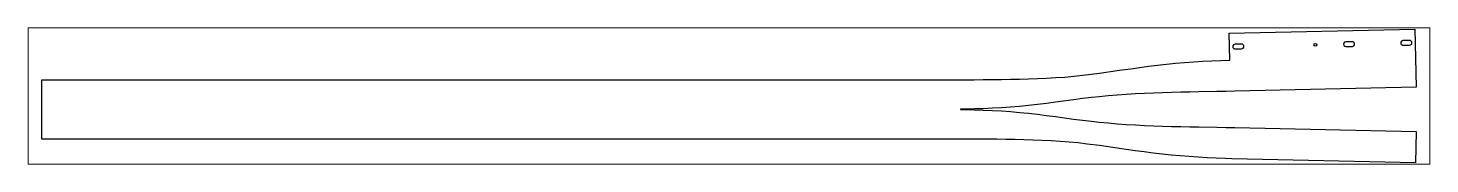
# Paper-space layout 'Layout1' of a CAD drawing. Header units: millimetres. Extents: x 0 to 257, y 85 to 110.
# The model-space entities are those that its viewports show. They can reach past a viewport. Long polylines and large blocks are cut down to what shows.
import ezdxf

# ---------------------------------------------------------------- set-up
doc = ezdxf.new("R2010")
doc.units = ezdxf.units.MM
doc.header["$LTSCALE"] = 25
doc.layers.add('3_Pezzi', color=7, linetype='Continuous')
doc.layers.add('5_Bulloni', color=7, linetype='Continuous')

msp = doc.modelspace()

# ---------------------------------------------------------------- linework, layer by layer
at = {"layer": '3_Pezzi', "color": 3, "linetype": 'Continuous'}
for p, q in [((2653, 140.5), (3068, 149.5)), ((2654.2, 80.4), (2653, 140.5)), ((3068, 149.5), (3070.8, 19.5)), ((2432.9, 61.2), (2453, 64)), ((2453, 64), (2473, 66.6)), ((2473, 66.6), (2493, 69)), ((2493, 69), (2513.1, 71.2)), ((2513.1, 71.2), (2533.2, 73.3)), ((2533.2, 73.3), (2553.4, 75.1)), ((2553.4, 75.1), (2573.5, 76.6)), ((2573.5, 76.6), (2593.7, 78)), ((2593.7, 78), (2613.9, 79)), ((2613.9, 79), (2634.1, 79.9)), ((2634.1, 79.9), (2654.2, 80.4)), ((0, -96.5), (0, 36.5)), ((0, 36.5), (2053, 36.5)), ((2053, 36.5), (2073.2, 36.6)), ((2073.2, 36.6), (2083.3, 36.6)), ((2083.3, 36.6), (2103.5, 36.7)), ((2103.5, 36.7), (2123.7, 36.9)), ((2123.7, 36.9), (2143.9, 37.1)), ((2143.9, 37.1), (2164.1, 37.5)), ((2164.1, 37.5), (2184.3, 37.9)), ((2184.3, 37.9), (2204.5, 38.4)), ((2204.5, 38.4), (2224.7, 39.1)), ((2224.7, 39.1), (2245.1, 40)), ((2245.1, 40), (2265.3, 41.1)), ((2265.3, 41.1), (2285.5, 42.5)), ((2285.5, 42.5), (2305.7, 44.3)), ((2305.7, 44.3), (2325.8, 46.4)), ((2325.8, 46.4), (2363, 51.1)), ((2363, 51.1), (2402.9, 56.9)), ((2402.9, 56.9), (2412.9, 58.4)), ((2412.9, 58.4), (2432.9, 61.2)), ((2382.7, 0.3), (2362.6, -1.7)), ((2402.9, 2), (2382.7, 0.3)), ((2423.1, 3.5), (2402.9, 2)), ((2443.3, 4.7), (2423.1, 3.5)), ((2463.6, 5.8), (2443.3, 4.7)), ((2483.9, 6.7), (2463.6, 5.8)), ((2504.1, 7.4), (2483.9, 6.7)), ((2524.3, 8), (2504.1, 7.4)), ((2544.6, 8.5), (2524.3, 8)), ((2564.8, 8.9), (2544.6, 8.5)), ((2585, 9.3), (2564.8, 8.9)), ((2625.5, 10), (2585, 9.3)), ((2645.7, 10.3), (2625.5, 10)), ((2665.9, 10.7), (2645.7, 10.3)), ((3070.8, 19.5), (2665.9, 10.7)), ((2063.1, -29.4), (2053, -29.4)), ((2053, -29.4), (2053, -30.6)), ((2053, -30.6), (2063.1, -30.6)), ((2073.2, -29.3), (2063.1, -29.4)), ((2063.1, -30.6), (2083.3, -30.9)), ((2083.3, -29.1), (2073.2, -29.3)), ((2093.4, -28.9), (2083.3, -29.1)), ((2083.3, -30.9), (2103.5, -31.5)), ((2103.5, -28.5), (2093.4, -28.9)), ((2113.6, -28.1), (2103.5, -28.5)), ((2123.8, -27.6), (2113.6, -28.1)), ((2144, -26.5), (2123.8, -27.6)), ((2164.2, -25), (2144, -26.5)), ((2184.4, -23.3), (2164.2, -25)), ((2204.6, -21.3), (2184.4, -23.3)), ((2224.7, -19.1), (2204.6, -21.3)), ((2244.9, -16.6), (2224.7, -19.1)), ((2265, -14), (2244.9, -16.6)), ((2305.2, -8.4), (2265, -14)), ((2325.3, -5.9), (2305.2, -8.4)), ((2345.4, -3.5), (2325.3, -5.9)), ((2362.6, -1.7), (2345.4, -3.5)), ((2103.5, -31.5), (2123.8, -32.4)), ((2123.8, -32.4), (2144, -33.5)), ((2144, -33.5), (2164.2, -35)), ((2164.2, -35), (2184.4, -36.7)), ((2184.4, -36.7), (2204.6, -38.7)), ((2204.6, -38.7), (2224.7, -40.9)), ((2224.7, -40.9), (2244.9, -43.4)), ((2244.9, -43.4), (2265, -46)), ((2265, -46), (2305.2, -51.6)), ((2305.2, -51.6), (2325.3, -54.1)), ((2325.3, -54.1), (2345.4, -56.5)), ((2345.4, -56.5), (2362.6, -58.3)), ((2362.6, -58.3), (2382.7, -60.3)), ((2382.7, -60.3), (2402.9, -62)), ((2402.9, -62), (2423.1, -63.5)), ((2423.1, -63.5), (2443.3, -64.7)), ((2443.3, -64.7), (2463.6, -65.8)), ((2463.6, -65.8), (2483.9, -66.7)), ((2483.9, -66.7), (2504.1, -67.4)), ((2504.1, -67.4), (2524.3, -68)), ((2524.3, -68), (2544.6, -68.5)), ((2544.6, -68.5), (2564.8, -68.9)), ((2564.8, -68.9), (2585, -69.3)), ((2585, -69.3), (2625.5, -70)), ((2625.5, -70), (2645.7, -70.4)), ((2645.7, -70.4), (2665.9, -70.7)), ((2665.9, -70.7), (3070.8, -79.5)), ((3070.8, -79.5), (3069.3, -149.5)), ((2053, -96.5), (0, -96.5)), ((2093.4, -96.7), (2053, -96.5)), ((2113.6, -96.8), (2093.4, -96.7)), ((2133.8, -97), (2113.6, -96.8)), ((2154, -97.3), (2133.8, -97)), ((2174.2, -97.7), (2154, -97.3)), ((2194.4, -98.1), (2174.2, -97.7)), ((2214.6, -98.8), (2194.4, -98.1)), ((2234.8, -99.5), (2214.6, -98.8)), ((2255.2, -100.5), (2234.8, -99.5)), ((2275.4, -101.8), (2255.2, -100.5)), ((2295.6, -103.4), (2275.4, -101.8)), ((2315.7, -105.3), (2295.6, -103.4)), ((2335.8, -107.6), (2315.7, -105.3)), ((2363, -111.1), (2335.8, -107.6)), ((2402.9, -116.9), (2363, -111.1)), ((2422.9, -119.8), (2402.9, -116.9)), ((2442.9, -122.6), (2422.9, -119.8)), ((2463, -125.3), (2442.9, -122.6)), ((2483, -127.8), (2463, -125.3)), ((2503.1, -130.1), (2483, -127.8)), ((2523.2, -132.3), (2503.1, -130.1)), ((2543.3, -134.2), (2523.2, -132.3)), ((2563.4, -135.9), (2543.3, -134.2)), ((2583.6, -137.3), (2563.4, -135.9)), ((2603.8, -138.5), (2583.6, -137.3)), ((2624, -139.5), (2603.8, -138.5)), ((2644.1, -140.2), (2624, -139.5)), ((2658.9, -140.6), (2644.1, -140.2)), ((3069.3, -149.5), (2658.9, -140.6))]:
    msp.add_line(p, q, dxfattribs=at)
at = {"layer": '5_Bulloni', "color": 4, "linetype": 'Continuous'}
for p, q in [((2680.6, 116.3), (2666.1, 116)), ((2666.3, 105.5), (2680.8, 105.8)), ((2927.8, 121.7), (2913.3, 121.4)), ((2913.6, 110.9), (2928.1, 111.2)), ((3055.8, 124.5), (3041.3, 124.1)), ((3041.5, 113.6), (3056, 114))]:
    msp.add_line(p, q, dxfattribs=at)
at = {"layer": '5_Bulloni', "color": 2, "linetype": 'Continuous'}
msp.add_circle((2845.7, 114.6), 3.25, dxfattribs=at)
at = {"layer": '5_Bulloni', "color": 4, "linetype": 'Continuous'}
for centre, start, end in [((2666.2, 110.7), 91.2657, 271.2657), ((2680.7, 111.1), 271.2657, 91.2657), ((2913.5, 116.1), 91.263, 271.2684), ((2928, 116.4), 271.2657, 91.2657), ((3041.4, 118.9), 91.2684, 271.263), ((3055.9, 119.2), 271.2657, 91.2657)]:
    msp.add_arc(centre, 5.25, start, end, dxfattribs=at)

psp = doc.layouts.get("Layout1")

# ---------------------------------------------------------------- viewports
at = {"layer": '0'}
psp.add_viewport(center=(128.5, 97.5), size=(257, 25.0224), view_center_point=(1535.42, 0), view_height=304.96655, dxfattribs=at)

doc.saveas('drawing.dxf')
